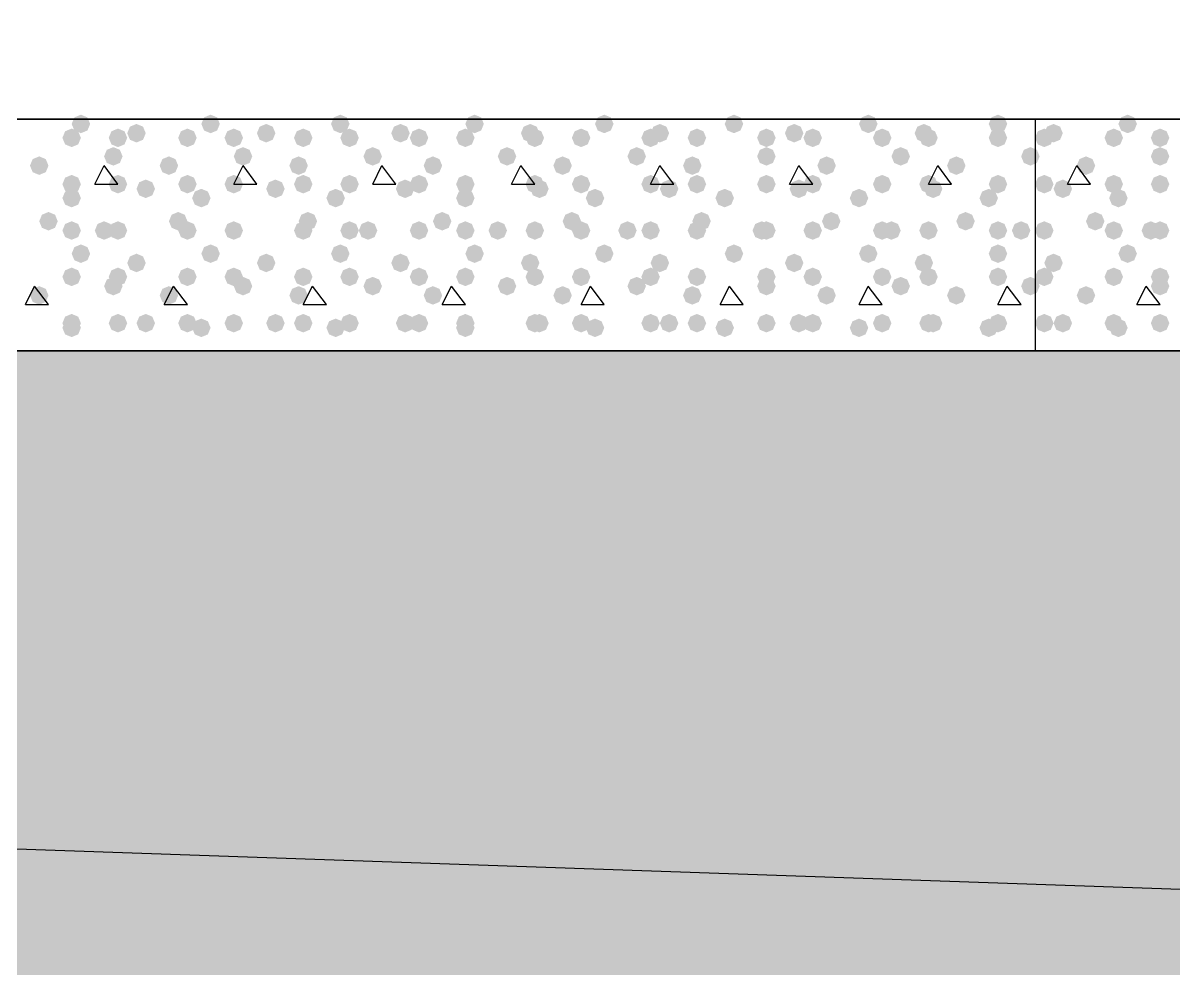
# Model space of a CAD drawing. Header units: millimetres. Extents: x 0 to 420, y 0 to 297.
# Drawn here: x 170.67 to 181.19, y 156.62 to 165.26 of the extents above; entities that cross this region are included whole.
import ezdxf

# ---------------------------------------------------------------- set-up
doc = ezdxf.new("R2010")
doc.units = ezdxf.units.MM
doc.layers.get('0').update_dxf_attribs({"linetype": 'CONTINUOUS'})

msp = doc.modelspace()

# ---------------------------------------------------------------- hatches: boundary and pattern name
at = {"true_color": 0x000008}
for points in [[(171.280667, 164.338), (171.255796, 164.278204), (171.196, 164.253333), (171.136204, 164.278204), (171.111333, 164.338), (171.136204, 164.397796), (171.196, 164.422667), (171.255796, 164.397796)], [(171.788667, 164.253333), (171.763796, 164.193537), (171.704, 164.168667), (171.644204, 164.193537), (171.619333, 164.253333), (171.644204, 164.313129), (171.704, 164.338), (171.763796, 164.313129)], [(172.466, 164.338), (172.441129, 164.278204), (172.381333, 164.253333), (172.321538, 164.278204), (172.296667, 164.338), (172.321537, 164.397796), (172.381333, 164.422667), (172.441129, 164.397796)], [(172.974, 164.253333), (172.949129, 164.193537), (172.889333, 164.168667), (172.829538, 164.193537), (172.804667, 164.253333), (172.829537, 164.313129), (172.889333, 164.338), (172.949129, 164.313129)], [(173.651333, 164.338), (173.626462, 164.278204), (173.566667, 164.253333), (173.506871, 164.278204), (173.482, 164.338), (173.506871, 164.397796), (173.566667, 164.422667), (173.626462, 164.397796)], [(174.201667, 164.253333), (174.176796, 164.193537), (174.117, 164.168667), (174.057204, 164.193537), (174.032333, 164.253333), (174.057204, 164.313129), (174.117, 164.338), (174.176796, 164.313129)], [(174.879, 164.338), (174.854129, 164.278204), (174.794333, 164.253333), (174.734537, 164.278204), (174.709667, 164.338), (174.734537, 164.397796), (174.794333, 164.422667), (174.854129, 164.397796)], [(175.387, 164.253333), (175.362129, 164.193537), (175.302333, 164.168667), (175.242538, 164.193537), (175.217667, 164.253333), (175.242537, 164.313129), (175.302333, 164.338), (175.362129, 164.313129)], [(176.064333, 164.338), (176.039463, 164.278204), (175.979667, 164.253333), (175.919871, 164.278204), (175.895, 164.338), (175.919871, 164.397796), (175.979667, 164.422667), (176.039462, 164.397796)], [(176.572333, 164.253333), (176.547462, 164.193537), (176.487667, 164.168667), (176.427871, 164.193537), (176.403, 164.253333), (176.427871, 164.313129), (176.487667, 164.338), (176.547462, 164.313129)], [(177.249667, 164.338), (177.224796, 164.278204), (177.165, 164.253333), (177.105204, 164.278204), (177.080333, 164.338), (177.105204, 164.397796), (177.165, 164.422667), (177.224796, 164.397796)], [(177.8, 164.253333), (177.775129, 164.193537), (177.715333, 164.168667), (177.655538, 164.193537), (177.630667, 164.253333), (177.655537, 164.313129), (177.715333, 164.338), (177.775129, 164.313129)], [(178.477333, 164.338), (178.452463, 164.278204), (178.392667, 164.253333), (178.332871, 164.278204), (178.308, 164.338), (178.332871, 164.397796), (178.392667, 164.422667), (178.452462, 164.397796)], [(178.985333, 164.253333), (178.960462, 164.193537), (178.900667, 164.168667), (178.840871, 164.193537), (178.816, 164.253333), (178.840871, 164.313129), (178.900667, 164.338), (178.960462, 164.313129)], [(179.662667, 164.338), (179.637796, 164.278204), (179.578, 164.253333), (179.518204, 164.278204), (179.493333, 164.338), (179.518204, 164.397796), (179.578, 164.422667), (179.637796, 164.397796)], [(171.196, 164.211), (171.171129, 164.151204), (171.111333, 164.126333), (171.051538, 164.151204), (171.026667, 164.211), (171.051537, 164.270796), (171.111333, 164.295667), (171.171129, 164.270796)], [(171.619333, 164.211), (171.594463, 164.151204), (171.534667, 164.126333), (171.474871, 164.151204), (171.45, 164.211), (171.474871, 164.270796), (171.534667, 164.295667), (171.594462, 164.270796)], [(172.254333, 164.211), (172.229463, 164.151204), (172.169667, 164.126333), (172.109871, 164.151204), (172.085, 164.211), (172.109871, 164.270796), (172.169667, 164.295667), (172.229462, 164.270796)], [(172.677667, 164.211), (172.652796, 164.151204), (172.593, 164.126333), (172.533204, 164.151204), (172.508333, 164.211), (172.533204, 164.270796), (172.593, 164.295667), (172.652796, 164.270796)], [(173.312667, 164.211), (173.287796, 164.151204), (173.228, 164.126333), (173.168204, 164.151204), (173.143333, 164.211), (173.168204, 164.270796), (173.228, 164.295667), (173.287796, 164.270796)], [(173.736, 164.211), (173.711129, 164.151204), (173.651333, 164.126333), (173.591538, 164.151204), (173.566667, 164.211), (173.591537, 164.270796), (173.651333, 164.295667), (173.711129, 164.270796)], [(174.371, 164.211), (174.346129, 164.151204), (174.286333, 164.126333), (174.226538, 164.151204), (174.201667, 164.211), (174.226537, 164.270796), (174.286333, 164.295667), (174.346129, 164.270796)], [(174.794333, 164.211), (174.769463, 164.151204), (174.709667, 164.126333), (174.649871, 164.151204), (174.625, 164.211), (174.649871, 164.270796), (174.709667, 164.295667), (174.769462, 164.270796)], [(175.429333, 164.211), (175.404462, 164.151204), (175.344667, 164.126333), (175.284871, 164.151204), (175.26, 164.211), (175.284871, 164.270796), (175.344667, 164.295667), (175.404462, 164.270796)], [(175.852667, 164.211), (175.827796, 164.151204), (175.768, 164.126333), (175.708204, 164.151204), (175.683333, 164.211), (175.708204, 164.270796), (175.768, 164.295667), (175.827796, 164.270796)], [(176.487667, 164.211), (176.462796, 164.151204), (176.403, 164.126333), (176.343204, 164.151204), (176.318333, 164.211), (176.343204, 164.270796), (176.403, 164.295667), (176.462796, 164.270796)], [(176.911, 164.211), (176.886129, 164.151204), (176.826333, 164.126333), (176.766538, 164.151204), (176.741667, 164.211), (176.766537, 164.270796), (176.826333, 164.295667), (176.886129, 164.270796)], [(177.546, 164.211), (177.521129, 164.151204), (177.461333, 164.126333), (177.401538, 164.151204), (177.376667, 164.211), (177.401537, 164.270796), (177.461333, 164.295667), (177.521129, 164.270796)], [(177.969333, 164.211), (177.944462, 164.151204), (177.884667, 164.126333), (177.824871, 164.151204), (177.8, 164.211), (177.824871, 164.270796), (177.884667, 164.295667), (177.944462, 164.270796)], [(178.604333, 164.211), (178.579463, 164.151204), (178.519667, 164.126333), (178.459871, 164.151204), (178.435, 164.211), (178.459871, 164.270796), (178.519667, 164.295667), (178.579462, 164.270796)], [(179.027667, 164.211), (179.002796, 164.151204), (178.943, 164.126333), (178.883204, 164.151204), (178.858333, 164.211), (178.883204, 164.270796), (178.943, 164.295667), (179.002796, 164.270796)], [(179.662667, 164.211), (179.637796, 164.151204), (179.578, 164.126333), (179.518204, 164.151204), (179.493333, 164.211), (179.518204, 164.270796), (179.578, 164.295667), (179.637796, 164.270796)], [(171.577, 164.041667), (171.552129, 163.981871), (171.492333, 163.957), (171.432538, 163.981871), (171.407667, 164.041667), (171.432537, 164.101462), (171.492333, 164.126333), (171.552129, 164.101463)], [(172.762333, 164.041667), (172.737462, 163.981871), (172.677667, 163.957), (172.617871, 163.981871), (172.593, 164.041667), (172.617871, 164.101462), (172.677667, 164.126333), (172.737462, 164.101463)], [(173.947667, 164.041667), (173.922796, 163.981871), (173.863, 163.957), (173.803204, 163.981871), (173.778333, 164.041667), (173.803204, 164.101462), (173.863, 164.126333), (173.922796, 164.101463)], [(175.175333, 164.041667), (175.150462, 163.981871), (175.090667, 163.957), (175.030871, 163.981871), (175.006, 164.041667), (175.030871, 164.101462), (175.090667, 164.126333), (175.150462, 164.101463)], [(176.360667, 164.041667), (176.335796, 163.981871), (176.276, 163.957), (176.216204, 163.981871), (176.191333, 164.041667), (176.216204, 164.101462), (176.276, 164.126333), (176.335796, 164.101463)], [(177.546, 164.041667), (177.521129, 163.981871), (177.461333, 163.957), (177.401538, 163.981871), (177.376667, 164.041667), (177.401537, 164.101462), (177.461333, 164.126333), (177.521129, 164.101463)], [(178.773667, 164.041667), (178.748796, 163.981871), (178.689, 163.957), (178.629204, 163.981871), (178.604333, 164.041667), (178.629204, 164.101462), (178.689, 164.126333), (178.748796, 164.101463)], [(179.959, 164.041667), (179.934129, 163.981871), (179.874333, 163.957), (179.814538, 163.981871), (179.789667, 164.041667), (179.814537, 164.101462), (179.874333, 164.126333), (179.934129, 164.101463)], [(170.899667, 163.957), (170.874796, 163.897204), (170.815, 163.872333), (170.755204, 163.897204), (170.730333, 163.957), (170.755204, 164.016796), (170.815, 164.041667), (170.874796, 164.016796)], [(172.085, 163.957), (172.060129, 163.897204), (172.000333, 163.872333), (171.940538, 163.897204), (171.915667, 163.957), (171.940537, 164.016796), (172.000333, 164.041667), (172.060129, 164.016796)], [(173.270333, 163.957), (173.245462, 163.897204), (173.185667, 163.872333), (173.125871, 163.897204), (173.101, 163.957), (173.125871, 164.016796), (173.185667, 164.041667), (173.245462, 164.016796)], [(174.498, 163.957), (174.473129, 163.897204), (174.413333, 163.872333), (174.353538, 163.897204), (174.328667, 163.957), (174.353537, 164.016796), (174.413333, 164.041667), (174.473129, 164.016796)], [(175.683333, 163.957), (175.658462, 163.897204), (175.598667, 163.872333), (175.538871, 163.897204), (175.514, 163.957), (175.538871, 164.016796), (175.598667, 164.041667), (175.658462, 164.016796)], [(176.868667, 163.957), (176.843796, 163.897204), (176.784, 163.872333), (176.724204, 163.897204), (176.699333, 163.957), (176.724204, 164.016796), (176.784, 164.041667), (176.843796, 164.016796)], [(178.096333, 163.957), (178.071463, 163.897204), (178.011667, 163.872333), (177.951871, 163.897204), (177.927, 163.957), (177.951871, 164.016796), (178.011667, 164.041667), (178.071462, 164.016796)], [(179.281667, 163.957), (179.256796, 163.897204), (179.197, 163.872333), (179.137204, 163.897204), (179.112333, 163.957), (179.137204, 164.016796), (179.197, 164.041667), (179.256796, 164.016796)], [(171.196, 163.787667), (171.171129, 163.727871), (171.111333, 163.703), (171.051538, 163.727871), (171.026667, 163.787667), (171.051537, 163.847462), (171.111333, 163.872333), (171.171129, 163.847463)], [(171.619333, 163.787667), (171.594463, 163.727871), (171.534667, 163.703), (171.474871, 163.727871), (171.45, 163.787667), (171.474871, 163.847462), (171.534667, 163.872333), (171.594462, 163.847463)], [(171.873333, 163.745333), (171.848462, 163.685537), (171.788667, 163.660667), (171.728871, 163.685537), (171.704, 163.745333), (171.728871, 163.805129), (171.788667, 163.83), (171.848462, 163.805129)], [(172.254333, 163.787667), (172.229463, 163.727871), (172.169667, 163.703), (172.109871, 163.727871), (172.085, 163.787667), (172.109871, 163.847462), (172.169667, 163.872333), (172.229462, 163.847463)], [(172.677667, 163.787667), (172.652796, 163.727871), (172.593, 163.703), (172.533204, 163.727871), (172.508333, 163.787667), (172.533204, 163.847462), (172.593, 163.872333), (172.652796, 163.847463)], [(173.058667, 163.745333), (173.033796, 163.685537), (172.974, 163.660667), (172.914204, 163.685537), (172.889333, 163.745333), (172.914204, 163.805129), (172.974, 163.83), (173.033796, 163.805129)], [(173.312667, 163.787667), (173.287796, 163.727871), (173.228, 163.703), (173.168204, 163.727871), (173.143333, 163.787667), (173.168204, 163.847462), (173.228, 163.872333), (173.287796, 163.847463)], [(173.736, 163.787667), (173.711129, 163.727871), (173.651333, 163.703), (173.591538, 163.727871), (173.566667, 163.787667), (173.591537, 163.847462), (173.651333, 163.872333), (173.711129, 163.847463)], [(174.244, 163.745333), (174.219129, 163.685537), (174.159333, 163.660667), (174.099538, 163.685537), (174.074667, 163.745333), (174.099537, 163.805129), (174.159333, 163.83), (174.219129, 163.805129)], [(174.371, 163.787667), (174.346129, 163.727871), (174.286333, 163.703), (174.226538, 163.727871), (174.201667, 163.787667), (174.226537, 163.847462), (174.286333, 163.872333), (174.346129, 163.847463)], [(174.794333, 163.787667), (174.769463, 163.727871), (174.709667, 163.703), (174.649871, 163.727871), (174.625, 163.787667), (174.649871, 163.847462), (174.709667, 163.872333), (174.769462, 163.847463)], [(175.429333, 163.787667), (175.404462, 163.727871), (175.344667, 163.703), (175.284871, 163.727871), (175.26, 163.787667), (175.284871, 163.847462), (175.344667, 163.872333), (175.404462, 163.847463)], [(175.471667, 163.745333), (175.446796, 163.685537), (175.387, 163.660667), (175.327204, 163.685537), (175.302333, 163.745333), (175.327204, 163.805129), (175.387, 163.83), (175.446796, 163.805129)], [(175.852667, 163.787667), (175.827796, 163.727871), (175.768, 163.703), (175.708204, 163.727871), (175.683333, 163.787667), (175.708204, 163.847462), (175.768, 163.872333), (175.827796, 163.847463)], [(176.487667, 163.787667), (176.462796, 163.727871), (176.403, 163.703), (176.343204, 163.727871), (176.318333, 163.787667), (176.343204, 163.847462), (176.403, 163.872333), (176.462796, 163.847463)], [(176.657, 163.745333), (176.632129, 163.685537), (176.572333, 163.660667), (176.512538, 163.685537), (176.487667, 163.745333), (176.512537, 163.805129), (176.572333, 163.83), (176.632129, 163.805129)], [(176.911, 163.787667), (176.886129, 163.727871), (176.826333, 163.703), (176.766538, 163.727871), (176.741667, 163.787667), (176.766537, 163.847462), (176.826333, 163.872333), (176.886129, 163.847463)], [(177.546, 163.787667), (177.521129, 163.727871), (177.461333, 163.703), (177.401538, 163.727871), (177.376667, 163.787667), (177.401537, 163.847462), (177.461333, 163.872333), (177.521129, 163.847463)], [(177.842333, 163.745333), (177.817462, 163.685537), (177.757667, 163.660667), (177.697871, 163.685537), (177.673, 163.745333), (177.697871, 163.805129), (177.757667, 163.83), (177.817462, 163.805129)], [(177.969333, 163.787667), (177.944462, 163.727871), (177.884667, 163.703), (177.824871, 163.727871), (177.8, 163.787667), (177.824871, 163.847462), (177.884667, 163.872333), (177.944462, 163.847463)], [(178.604333, 163.787667), (178.579463, 163.727871), (178.519667, 163.703), (178.459871, 163.727871), (178.435, 163.787667), (178.459871, 163.847462), (178.519667, 163.872333), (178.579462, 163.847463)], [(179.027667, 163.787667), (179.002796, 163.727871), (178.943, 163.703), (178.883204, 163.727871), (178.858333, 163.787667), (178.883204, 163.847462), (178.943, 163.872333), (179.002796, 163.847463)], [(179.07, 163.745333), (179.045129, 163.685537), (178.985333, 163.660667), (178.925538, 163.685537), (178.900667, 163.745333), (178.925537, 163.805129), (178.985333, 163.83), (179.045129, 163.805129)], [(179.662667, 163.787667), (179.637796, 163.727871), (179.578, 163.703), (179.518204, 163.727871), (179.493333, 163.787667), (179.518204, 163.847462), (179.578, 163.872333), (179.637796, 163.847463)], [(171.196, 163.660667), (171.171129, 163.600871), (171.111333, 163.576), (171.051538, 163.600871), (171.026667, 163.660667), (171.051537, 163.720462), (171.111333, 163.745333), (171.171129, 163.720463)], [(172.381333, 163.660667), (172.356462, 163.600871), (172.296667, 163.576), (172.236871, 163.600871), (172.212, 163.660667), (172.236871, 163.720462), (172.296667, 163.745333), (172.356462, 163.720463)], [(173.609, 163.660667), (173.584129, 163.600871), (173.524333, 163.576), (173.464538, 163.600871), (173.439667, 163.660667), (173.464537, 163.720462), (173.524333, 163.745333), (173.584129, 163.720463)], [(174.794333, 163.660667), (174.769463, 163.600871), (174.709667, 163.576), (174.649871, 163.600871), (174.625, 163.660667), (174.649871, 163.720462), (174.709667, 163.745333), (174.769462, 163.720463)], [(175.979667, 163.660667), (175.954796, 163.600871), (175.895, 163.576), (175.835204, 163.600871), (175.810333, 163.660667), (175.835204, 163.720462), (175.895, 163.745333), (175.954796, 163.720463)], [(177.165, 163.660667), (177.140129, 163.600871), (177.080333, 163.576), (177.020538, 163.600871), (176.995667, 163.660667), (177.020537, 163.720462), (177.080333, 163.745333), (177.140129, 163.720463)], [(178.392667, 163.660667), (178.367796, 163.600871), (178.308, 163.576), (178.248204, 163.600871), (178.223333, 163.660667), (178.248204, 163.720462), (178.308, 163.745333), (178.367796, 163.720463)], [(179.578, 163.660667), (179.553129, 163.600871), (179.493333, 163.576), (179.433538, 163.600871), (179.408667, 163.660667), (179.433537, 163.720462), (179.493333, 163.745333), (179.553129, 163.720463)], [(170.984333, 163.449), (170.959463, 163.389204), (170.899667, 163.364333), (170.839871, 163.389204), (170.815, 163.449), (170.839871, 163.508796), (170.899667, 163.533667), (170.959462, 163.508796)], [(172.169667, 163.449), (172.144796, 163.389204), (172.085, 163.364333), (172.025204, 163.389204), (172.000333, 163.449), (172.025204, 163.508796), (172.085, 163.533667), (172.144796, 163.508796)], [(173.355, 163.449), (173.330129, 163.389204), (173.270333, 163.364333), (173.210538, 163.389204), (173.185667, 163.449), (173.210537, 163.508796), (173.270333, 163.533667), (173.330129, 163.508796)], [(174.582667, 163.449), (174.557796, 163.389204), (174.498, 163.364333), (174.438204, 163.389204), (174.413333, 163.449), (174.438204, 163.508796), (174.498, 163.533667), (174.557796, 163.508796)], [(175.768, 163.449), (175.743129, 163.389204), (175.683333, 163.364333), (175.623538, 163.389204), (175.598667, 163.449), (175.623537, 163.508796), (175.683333, 163.533667), (175.743129, 163.508796)], [(176.953333, 163.449), (176.928462, 163.389204), (176.868667, 163.364333), (176.808871, 163.389204), (176.784, 163.449), (176.808871, 163.508796), (176.868667, 163.533667), (176.928462, 163.508796)], [(178.138667, 163.449), (178.113796, 163.389204), (178.054, 163.364333), (177.994204, 163.389204), (177.969333, 163.449), (177.994204, 163.508796), (178.054, 163.533667), (178.113796, 163.508796)], [(179.366333, 163.449), (179.341462, 163.389204), (179.281667, 163.364333), (179.221871, 163.389204), (179.197, 163.449), (179.221871, 163.508796), (179.281667, 163.533667), (179.341462, 163.508796)], [(171.196, 163.364333), (171.171129, 163.304537), (171.111333, 163.279667), (171.051538, 163.304537), (171.026667, 163.364333), (171.051537, 163.424129), (171.111333, 163.449), (171.171129, 163.424129)], [(171.492333, 163.364333), (171.467462, 163.304537), (171.407667, 163.279667), (171.347871, 163.304537), (171.323, 163.364333), (171.347871, 163.424129), (171.407667, 163.449), (171.467462, 163.424129)], [(171.619333, 163.364333), (171.594463, 163.304537), (171.534667, 163.279667), (171.474871, 163.304537), (171.45, 163.364333), (171.474871, 163.424129), (171.534667, 163.449), (171.594462, 163.424129)], [(172.254333, 163.364333), (172.229463, 163.304537), (172.169667, 163.279667), (172.109871, 163.304537), (172.085, 163.364333), (172.109871, 163.424129), (172.169667, 163.449), (172.229462, 163.424129)], [(172.677667, 163.364333), (172.652796, 163.304537), (172.593, 163.279667), (172.533204, 163.304537), (172.508333, 163.364333), (172.533204, 163.424129), (172.593, 163.449), (172.652796, 163.424129)], [(172.677667, 163.364333), (172.652796, 163.304537), (172.593, 163.279667), (172.533204, 163.304537), (172.508333, 163.364333), (172.533204, 163.424129), (172.593, 163.449), (172.652796, 163.424129)], [(173.312667, 163.364333), (173.287796, 163.304537), (173.228, 163.279667), (173.168204, 163.304537), (173.143333, 163.364333), (173.168204, 163.424129), (173.228, 163.449), (173.287796, 163.424129)], [(173.736, 163.364333), (173.711129, 163.304537), (173.651333, 163.279667), (173.591538, 163.304537), (173.566667, 163.364333), (173.591537, 163.424129), (173.651333, 163.449), (173.711129, 163.424129)], [(173.905333, 163.364333), (173.880462, 163.304537), (173.820667, 163.279667), (173.760871, 163.304537), (173.736, 163.364333), (173.760871, 163.424129), (173.820667, 163.449), (173.880462, 163.424129)], [(174.371, 163.364333), (174.346129, 163.304537), (174.286333, 163.279667), (174.226538, 163.304537), (174.201667, 163.364333), (174.226537, 163.424129), (174.286333, 163.449), (174.346129, 163.424129)], [(174.794333, 163.364333), (174.769463, 163.304537), (174.709667, 163.279667), (174.649871, 163.304537), (174.625, 163.364333), (174.649871, 163.424129), (174.709667, 163.449), (174.769462, 163.424129)], [(175.090667, 163.364333), (175.065796, 163.304537), (175.006, 163.279667), (174.946204, 163.304537), (174.921333, 163.364333), (174.946204, 163.424129), (175.006, 163.449), (175.065796, 163.424129)], [(175.429333, 163.364333), (175.404462, 163.304537), (175.344667, 163.279667), (175.284871, 163.304537), (175.26, 163.364333), (175.284871, 163.424129), (175.344667, 163.449), (175.404462, 163.424129)], [(175.852667, 163.364333), (175.827796, 163.304537), (175.768, 163.279667), (175.708204, 163.304537), (175.683333, 163.364333), (175.708204, 163.424129), (175.768, 163.449), (175.827796, 163.424129)], [(176.276, 163.364333), (176.251129, 163.304537), (176.191333, 163.279667), (176.131538, 163.304537), (176.106667, 163.364333), (176.131537, 163.424129), (176.191333, 163.449), (176.251129, 163.424129)], [(176.487667, 163.364333), (176.462796, 163.304537), (176.403, 163.279667), (176.343204, 163.304537), (176.318333, 163.364333), (176.343204, 163.424129), (176.403, 163.449), (176.462796, 163.424129)], [(176.911, 163.364333), (176.886129, 163.304537), (176.826333, 163.279667), (176.766538, 163.304537), (176.741667, 163.364333), (176.766537, 163.424129), (176.826333, 163.449), (176.886129, 163.424129)], [(177.503667, 163.364333), (177.478796, 163.304537), (177.419, 163.279667), (177.359204, 163.304537), (177.334333, 163.364333), (177.359204, 163.424129), (177.419, 163.449), (177.478796, 163.424129)], [(177.546, 163.364333), (177.521129, 163.304537), (177.461333, 163.279667), (177.401538, 163.304537), (177.376667, 163.364333), (177.401537, 163.424129), (177.461333, 163.449), (177.521129, 163.424129)], [(177.969333, 163.364333), (177.944462, 163.304537), (177.884667, 163.279667), (177.824871, 163.304537), (177.8, 163.364333), (177.824871, 163.424129), (177.884667, 163.449), (177.944462, 163.424129)], [(178.604333, 163.364333), (178.579463, 163.304537), (178.519667, 163.279667), (178.459871, 163.304537), (178.435, 163.364333), (178.459871, 163.424129), (178.519667, 163.449), (178.579462, 163.424129)], [(178.689, 163.364333), (178.664129, 163.304537), (178.604333, 163.279667), (178.544537, 163.304537), (178.519667, 163.364333), (178.544537, 163.424129), (178.604333, 163.449), (178.664129, 163.424129)], [(179.027667, 163.364333), (179.002796, 163.304537), (178.943, 163.279667), (178.883204, 163.304537), (178.858333, 163.364333), (178.883204, 163.424129), (178.943, 163.449), (179.002796, 163.424129)], [(179.662667, 163.364333), (179.637796, 163.304537), (179.578, 163.279667), (179.518204, 163.304537), (179.493333, 163.364333), (179.518204, 163.424129), (179.578, 163.449), (179.637796, 163.424129)], [(179.874333, 163.364333), (179.849463, 163.304537), (179.789667, 163.279667), (179.729871, 163.304537), (179.705, 163.364333), (179.729871, 163.424129), (179.789667, 163.449), (179.849462, 163.424129)], [(171.280667, 163.152667), (171.255796, 163.092871), (171.196, 163.068), (171.136204, 163.092871), (171.111333, 163.152667), (171.136204, 163.212462), (171.196, 163.237333), (171.255796, 163.212463)], [(172.466, 163.152667), (172.441129, 163.092871), (172.381333, 163.068), (172.321538, 163.092871), (172.296667, 163.152667), (172.321537, 163.212462), (172.381333, 163.237333), (172.441129, 163.212463)], [(173.651333, 163.152667), (173.626462, 163.092871), (173.566667, 163.068), (173.506871, 163.092871), (173.482, 163.152667), (173.506871, 163.212462), (173.566667, 163.237333), (173.626462, 163.212463)], [(174.879, 163.152667), (174.854129, 163.092871), (174.794333, 163.068), (174.734537, 163.092871), (174.709667, 163.152667), (174.734537, 163.212462), (174.794333, 163.237333), (174.854129, 163.212463)], [(176.064333, 163.152667), (176.039463, 163.092871), (175.979667, 163.068), (175.919871, 163.092871), (175.895, 163.152667), (175.919871, 163.212462), (175.979667, 163.237333), (176.039462, 163.212463)], [(177.249667, 163.152667), (177.224796, 163.092871), (177.165, 163.068), (177.105204, 163.092871), (177.080333, 163.152667), (177.105204, 163.212462), (177.165, 163.237333), (177.224796, 163.212463)], [(178.477333, 163.152667), (178.452463, 163.092871), (178.392667, 163.068), (178.332871, 163.092871), (178.308, 163.152667), (178.332871, 163.212462), (178.392667, 163.237333), (178.452462, 163.212463)], [(179.662667, 163.152667), (179.637796, 163.092871), (179.578, 163.068), (179.518204, 163.092871), (179.493333, 163.152667), (179.518204, 163.212462), (179.578, 163.237333), (179.637796, 163.212463)], [(171.788667, 163.068), (171.763796, 163.008204), (171.704, 162.983333), (171.644204, 163.008204), (171.619333, 163.068), (171.644204, 163.127796), (171.704, 163.152667), (171.763796, 163.127796)], [(172.974, 163.068), (172.949129, 163.008204), (172.889333, 162.983333), (172.829538, 163.008204), (172.804667, 163.068), (172.829537, 163.127796), (172.889333, 163.152667), (172.949129, 163.127796)], [(174.201667, 163.068), (174.176796, 163.008204), (174.117, 162.983333), (174.057204, 163.008204), (174.032333, 163.068), (174.057204, 163.127796), (174.117, 163.152667), (174.176796, 163.127796)], [(175.387, 163.068), (175.362129, 163.008204), (175.302333, 162.983333), (175.242538, 163.008204), (175.217667, 163.068), (175.242537, 163.127796), (175.302333, 163.152667), (175.362129, 163.127796)], [(176.572333, 163.068), (176.547462, 163.008204), (176.487667, 162.983333), (176.427871, 163.008204), (176.403, 163.068), (176.427871, 163.127796), (176.487667, 163.152667), (176.547462, 163.127796)], [(177.8, 163.068), (177.775129, 163.008204), (177.715333, 162.983333), (177.655538, 163.008204), (177.630667, 163.068), (177.655537, 163.127796), (177.715333, 163.152667), (177.775129, 163.127796)], [(178.985333, 163.068), (178.960462, 163.008204), (178.900667, 162.983333), (178.840871, 163.008204), (178.816, 163.068), (178.840871, 163.127796), (178.900667, 163.152667), (178.960462, 163.127796)], [(171.196, 162.941), (171.171129, 162.881204), (171.111333, 162.856333), (171.051538, 162.881204), (171.026667, 162.941), (171.051537, 163.000796), (171.111333, 163.025667), (171.171129, 163.000796)], [(171.619333, 162.941), (171.594463, 162.881204), (171.534667, 162.856333), (171.474871, 162.881204), (171.45, 162.941), (171.474871, 163.000796), (171.534667, 163.025667), (171.594462, 163.000796)], [(172.254333, 162.941), (172.229463, 162.881204), (172.169667, 162.856333), (172.109871, 162.881204), (172.085, 162.941), (172.109871, 163.000796), (172.169667, 163.025667), (172.229462, 163.000796)], [(172.677667, 162.941), (172.652796, 162.881204), (172.593, 162.856333), (172.533204, 162.881204), (172.508333, 162.941), (172.533204, 163.000796), (172.593, 163.025667), (172.652796, 163.000796)], [(173.312667, 162.941), (173.287796, 162.881204), (173.228, 162.856333), (173.168204, 162.881204), (173.143333, 162.941), (173.168204, 163.000796), (173.228, 163.025667), (173.287796, 163.000796)], [(173.736, 162.941), (173.711129, 162.881204), (173.651333, 162.856333), (173.591538, 162.881204), (173.566667, 162.941), (173.591537, 163.000796), (173.651333, 163.025667), (173.711129, 163.000796)], [(174.371, 162.941), (174.346129, 162.881204), (174.286333, 162.856333), (174.226538, 162.881204), (174.201667, 162.941), (174.226537, 163.000796), (174.286333, 163.025667), (174.346129, 163.000796)], [(174.794333, 162.941), (174.769463, 162.881204), (174.709667, 162.856333), (174.649871, 162.881204), (174.625, 162.941), (174.649871, 163.000796), (174.709667, 163.025667), (174.769462, 163.000796)], [(175.429333, 162.941), (175.404462, 162.881204), (175.344667, 162.856333), (175.284871, 162.881204), (175.26, 162.941), (175.284871, 163.000796), (175.344667, 163.025667), (175.404462, 163.000796)], [(175.852667, 162.941), (175.827796, 162.881204), (175.768, 162.856333), (175.708204, 162.881204), (175.683333, 162.941), (175.708204, 163.000796), (175.768, 163.025667), (175.827796, 163.000796)], [(176.487667, 162.941), (176.462796, 162.881204), (176.403, 162.856333), (176.343204, 162.881204), (176.318333, 162.941), (176.343204, 163.000796), (176.403, 163.025667), (176.462796, 163.000796)], [(176.911, 162.941), (176.886129, 162.881204), (176.826333, 162.856333), (176.766538, 162.881204), (176.741667, 162.941), (176.766537, 163.000796), (176.826333, 163.025667), (176.886129, 163.000796)], [(177.546, 162.941), (177.521129, 162.881204), (177.461333, 162.856333), (177.401538, 162.881204), (177.376667, 162.941), (177.401537, 163.000796), (177.461333, 163.025667), (177.521129, 163.000796)], [(177.969333, 162.941), (177.944462, 162.881204), (177.884667, 162.856333), (177.824871, 162.881204), (177.8, 162.941), (177.824871, 163.000796), (177.884667, 163.025667), (177.944462, 163.000796)], [(178.604333, 162.941), (178.579463, 162.881204), (178.519667, 162.856333), (178.459871, 162.881204), (178.435, 162.941), (178.459871, 163.000796), (178.519667, 163.025667), (178.579462, 163.000796)], [(179.027667, 162.941), (179.002796, 162.881204), (178.943, 162.856333), (178.883204, 162.881204), (178.858333, 162.941), (178.883204, 163.000796), (178.943, 163.025667), (179.002796, 163.000796)], [(179.662667, 162.941), (179.637796, 162.881204), (179.578, 162.856333), (179.518204, 162.881204), (179.493333, 162.941), (179.518204, 163.000796), (179.578, 163.025667), (179.637796, 163.000796)], [(170.899667, 162.771667), (170.874796, 162.711871), (170.815, 162.687), (170.755204, 162.711871), (170.730333, 162.771667), (170.755204, 162.831462), (170.815, 162.856333), (170.874796, 162.831463)], [(171.577, 162.856333), (171.552129, 162.796537), (171.492333, 162.771667), (171.432538, 162.796537), (171.407667, 162.856333), (171.432537, 162.916129), (171.492333, 162.941), (171.552129, 162.916129)], [(172.085, 162.771667), (172.060129, 162.711871), (172.000333, 162.687), (171.940538, 162.711871), (171.915667, 162.771667), (171.940537, 162.831462), (172.000333, 162.856333), (172.060129, 162.831463)], [(172.762333, 162.856333), (172.737462, 162.796537), (172.677667, 162.771667), (172.617871, 162.796537), (172.593, 162.856333), (172.617871, 162.916129), (172.677667, 162.941), (172.737462, 162.916129)], [(173.270333, 162.771667), (173.245462, 162.711871), (173.185667, 162.687), (173.125871, 162.711871), (173.101, 162.771667), (173.125871, 162.831462), (173.185667, 162.856333), (173.245462, 162.831463)], [(173.947667, 162.856333), (173.922796, 162.796537), (173.863, 162.771667), (173.803204, 162.796537), (173.778333, 162.856333), (173.803204, 162.916129), (173.863, 162.941), (173.922796, 162.916129)], [(174.498, 162.771667), (174.473129, 162.711871), (174.413333, 162.687), (174.353538, 162.711871), (174.328667, 162.771667), (174.353537, 162.831462), (174.413333, 162.856333), (174.473129, 162.831463)], [(175.175333, 162.856333), (175.150462, 162.796537), (175.090667, 162.771667), (175.030871, 162.796537), (175.006, 162.856333), (175.030871, 162.916129), (175.090667, 162.941), (175.150462, 162.916129)], [(175.683333, 162.771667), (175.658462, 162.711871), (175.598667, 162.687), (175.538871, 162.711871), (175.514, 162.771667), (175.538871, 162.831462), (175.598667, 162.856333), (175.658462, 162.831463)], [(176.360667, 162.856333), (176.335796, 162.796537), (176.276, 162.771667), (176.216204, 162.796537), (176.191333, 162.856333), (176.216204, 162.916129), (176.276, 162.941), (176.335796, 162.916129)], [(176.868667, 162.771667), (176.843796, 162.711871), (176.784, 162.687), (176.724204, 162.711871), (176.699333, 162.771667), (176.724204, 162.831462), (176.784, 162.856333), (176.843796, 162.831463)], [(177.546, 162.856333), (177.521129, 162.796537), (177.461333, 162.771667), (177.401538, 162.796537), (177.376667, 162.856333), (177.401537, 162.916129), (177.461333, 162.941), (177.521129, 162.916129)], [(178.096333, 162.771667), (178.071463, 162.711871), (178.011667, 162.687), (177.951871, 162.711871), (177.927, 162.771667), (177.951871, 162.831462), (178.011667, 162.856333), (178.071462, 162.831463)], [(178.773667, 162.856333), (178.748796, 162.796537), (178.689, 162.771667), (178.629204, 162.796537), (178.604333, 162.856333), (178.629204, 162.916129), (178.689, 162.941), (178.748796, 162.916129)], [(179.281667, 162.771667), (179.256796, 162.711871), (179.197, 162.687), (179.137204, 162.711871), (179.112333, 162.771667), (179.137204, 162.831462), (179.197, 162.856333), (179.256796, 162.831463)], [(179.959, 162.856333), (179.934129, 162.796537), (179.874333, 162.771667), (179.814538, 162.796537), (179.789667, 162.856333), (179.814537, 162.916129), (179.874333, 162.941), (179.934129, 162.916129)], [(171.196, 162.517667), (171.171129, 162.457871), (171.111333, 162.433), (171.051538, 162.457871), (171.026667, 162.517667), (171.051537, 162.577462), (171.111333, 162.602333), (171.171129, 162.577463)], [(171.196, 162.475333), (171.171129, 162.415537), (171.111333, 162.390667), (171.051538, 162.415537), (171.026667, 162.475333), (171.051537, 162.535129), (171.111333, 162.56), (171.171129, 162.535129)], [(171.619333, 162.517667), (171.594463, 162.457871), (171.534667, 162.433), (171.474871, 162.457871), (171.45, 162.517667), (171.474871, 162.577462), (171.534667, 162.602333), (171.594462, 162.577463)], [(171.873333, 162.517667), (171.848462, 162.457871), (171.788667, 162.433), (171.728871, 162.457871), (171.704, 162.517667), (171.728871, 162.577462), (171.788667, 162.602333), (171.848462, 162.577463)], [(172.254333, 162.517667), (172.229463, 162.457871), (172.169667, 162.433), (172.109871, 162.457871), (172.085, 162.517667), (172.109871, 162.577462), (172.169667, 162.602333), (172.229462, 162.577463)], [(172.381333, 162.475333), (172.356462, 162.415537), (172.296667, 162.390667), (172.236871, 162.415537), (172.212, 162.475333), (172.236871, 162.535129), (172.296667, 162.56), (172.356462, 162.535129)], [(172.677667, 162.517667), (172.652796, 162.457871), (172.593, 162.433), (172.533204, 162.457871), (172.508333, 162.517667), (172.533204, 162.577462), (172.593, 162.602333), (172.652796, 162.577463)], [(173.058667, 162.517667), (173.033796, 162.457871), (172.974, 162.433), (172.914204, 162.457871), (172.889333, 162.517667), (172.914204, 162.577462), (172.974, 162.602333), (173.033796, 162.577463)], [(173.312667, 162.517667), (173.287796, 162.457871), (173.228, 162.433), (173.168204, 162.457871), (173.143333, 162.517667), (173.168204, 162.577462), (173.228, 162.602333), (173.287796, 162.577463)], [(173.609, 162.475333), (173.584129, 162.415537), (173.524333, 162.390667), (173.464538, 162.415537), (173.439667, 162.475333), (173.464537, 162.535129), (173.524333, 162.56), (173.584129, 162.535129)], [(173.736, 162.517667), (173.711129, 162.457871), (173.651333, 162.433), (173.591538, 162.457871), (173.566667, 162.517667), (173.591537, 162.577462), (173.651333, 162.602333), (173.711129, 162.577463)], [(174.244, 162.517667), (174.219129, 162.457871), (174.159333, 162.433), (174.099538, 162.457871), (174.074667, 162.517667), (174.099537, 162.577462), (174.159333, 162.602333), (174.219129, 162.577463)], [(174.371, 162.517667), (174.346129, 162.457871), (174.286333, 162.433), (174.226538, 162.457871), (174.201667, 162.517667), (174.226537, 162.577462), (174.286333, 162.602333), (174.346129, 162.577463)], [(174.794333, 162.517667), (174.769463, 162.457871), (174.709667, 162.433), (174.649871, 162.457871), (174.625, 162.517667), (174.649871, 162.577462), (174.709667, 162.602333), (174.769462, 162.577463)], [(174.794333, 162.475333), (174.769463, 162.415537), (174.709667, 162.390667), (174.649871, 162.415537), (174.625, 162.475333), (174.649871, 162.535129), (174.709667, 162.56), (174.769462, 162.535129)], [(175.429333, 162.517667), (175.404462, 162.457871), (175.344667, 162.433), (175.284871, 162.457871), (175.26, 162.517667), (175.284871, 162.577462), (175.344667, 162.602333), (175.404462, 162.577463)], [(175.471667, 162.517667), (175.446796, 162.457871), (175.387, 162.433), (175.327204, 162.457871), (175.302333, 162.517667), (175.327204, 162.577462), (175.387, 162.602333), (175.446796, 162.577463)], [(175.852667, 162.517667), (175.827796, 162.457871), (175.768, 162.433), (175.708204, 162.457871), (175.683333, 162.517667), (175.708204, 162.577462), (175.768, 162.602333), (175.827796, 162.577463)], [(175.979667, 162.475333), (175.954796, 162.415537), (175.895, 162.390667), (175.835204, 162.415537), (175.810333, 162.475333), (175.835204, 162.535129), (175.895, 162.56), (175.954796, 162.535129)], [(176.487667, 162.517667), (176.462796, 162.457871), (176.403, 162.433), (176.343204, 162.457871), (176.318333, 162.517667), (176.343204, 162.577462), (176.403, 162.602333), (176.462796, 162.577463)], [(176.657, 162.517667), (176.632129, 162.457871), (176.572333, 162.433), (176.512538, 162.457871), (176.487667, 162.517667), (176.512537, 162.577462), (176.572333, 162.602333), (176.632129, 162.577463)], [(176.911, 162.517667), (176.886129, 162.457871), (176.826333, 162.433), (176.766538, 162.457871), (176.741667, 162.517667), (176.766537, 162.577462), (176.826333, 162.602333), (176.886129, 162.577463)], [(177.165, 162.475333), (177.140129, 162.415537), (177.080333, 162.390667), (177.020538, 162.415537), (176.995667, 162.475333), (177.020537, 162.535129), (177.080333, 162.56), (177.140129, 162.535129)], [(177.546, 162.517667), (177.521129, 162.457871), (177.461333, 162.433), (177.401538, 162.457871), (177.376667, 162.517667), (177.401537, 162.577462), (177.461333, 162.602333), (177.521129, 162.577463)], [(177.842333, 162.517667), (177.817462, 162.457871), (177.757667, 162.433), (177.697871, 162.457871), (177.673, 162.517667), (177.697871, 162.577462), (177.757667, 162.602333), (177.817462, 162.577463)], [(177.969333, 162.517667), (177.944462, 162.457871), (177.884667, 162.433), (177.824871, 162.457871), (177.8, 162.517667), (177.824871, 162.577462), (177.884667, 162.602333), (177.944462, 162.577463)], [(178.392667, 162.475333), (178.367796, 162.415537), (178.308, 162.390667), (178.248204, 162.415537), (178.223333, 162.475333), (178.248204, 162.535129), (178.308, 162.56), (178.367796, 162.535129)], [(178.604333, 162.517667), (178.579463, 162.457871), (178.519667, 162.433), (178.459871, 162.457871), (178.435, 162.517667), (178.459871, 162.577462), (178.519667, 162.602333), (178.579462, 162.577463)], [(179.027667, 162.517667), (179.002796, 162.457871), (178.943, 162.433), (178.883204, 162.457871), (178.858333, 162.517667), (178.883204, 162.577462), (178.943, 162.602333), (179.002796, 162.577463)], [(179.07, 162.517667), (179.045129, 162.457871), (178.985333, 162.433), (178.925538, 162.457871), (178.900667, 162.517667), (178.925537, 162.577462), (178.985333, 162.602333), (179.045129, 162.577463)], [(179.578, 162.475333), (179.553129, 162.415537), (179.493333, 162.390667), (179.433538, 162.415537), (179.408667, 162.475333), (179.433537, 162.535129), (179.493333, 162.56), (179.553129, 162.535129)], [(179.662667, 162.517667), (179.637796, 162.457871), (179.578, 162.433), (179.518204, 162.457871), (179.493333, 162.517667), (179.518204, 162.577462), (179.578, 162.602333), (179.637796, 162.577463)]]:
    msp.add_hatch(color=0, dxfattribs=at).paths.add_polyline_path(points, flags=0)
at = {"true_color": 0x000007}
for points in [[(180.170667, 164.253333), (180.145796, 164.193537), (180.086, 164.168667), (180.026204, 164.193537), (180.001333, 164.253333), (180.026204, 164.313129), (180.086, 164.338), (180.145796, 164.313129)], [(180.848, 164.338), (180.823129, 164.278204), (180.763333, 164.253333), (180.703537, 164.278204), (180.678667, 164.338), (180.703537, 164.397796), (180.763333, 164.422667), (180.823129, 164.397796)], [(180.086, 164.211), (180.061129, 164.151204), (180.001333, 164.126333), (179.941538, 164.151204), (179.916667, 164.211), (179.941537, 164.270796), (180.001333, 164.295667), (180.061129, 164.270796)], [(180.721, 164.211), (180.696129, 164.151204), (180.636333, 164.126333), (180.576538, 164.151204), (180.551667, 164.211), (180.576537, 164.270796), (180.636333, 164.295667), (180.696129, 164.270796)], [(181.144333, 164.211), (181.119463, 164.151204), (181.059667, 164.126333), (180.999871, 164.151204), (180.975, 164.211), (180.999871, 164.270796), (181.059667, 164.295667), (181.119462, 164.270796)], [(181.144333, 164.041667), (181.119463, 163.981871), (181.059667, 163.957), (180.999871, 163.981871), (180.975, 164.041667), (180.999871, 164.101462), (181.059667, 164.126333), (181.119462, 164.101463)], [(180.467, 163.957), (180.442129, 163.897204), (180.382333, 163.872333), (180.322538, 163.897204), (180.297667, 163.957), (180.322537, 164.016796), (180.382333, 164.041667), (180.442129, 164.016796)], [(180.086, 163.787667), (180.061129, 163.727871), (180.001333, 163.703), (179.941538, 163.727871), (179.916667, 163.787667), (179.941537, 163.847462), (180.001333, 163.872333), (180.061129, 163.847463)], [(180.255333, 163.745333), (180.230462, 163.685537), (180.170667, 163.660667), (180.110871, 163.685537), (180.086, 163.745333), (180.110871, 163.805129), (180.170667, 163.83), (180.230462, 163.805129)], [(180.721, 163.787667), (180.696129, 163.727871), (180.636333, 163.703), (180.576538, 163.727871), (180.551667, 163.787667), (180.576537, 163.847462), (180.636333, 163.872333), (180.696129, 163.847463)], [(181.144333, 163.787667), (181.119463, 163.727871), (181.059667, 163.703), (180.999871, 163.727871), (180.975, 163.787667), (180.999871, 163.847462), (181.059667, 163.872333), (181.119462, 163.847463)], [(180.763333, 163.660667), (180.738463, 163.600871), (180.678667, 163.576), (180.618871, 163.600871), (180.594, 163.660667), (180.618871, 163.720462), (180.678667, 163.745333), (180.738462, 163.720463)], [(180.551667, 163.449), (180.526796, 163.389204), (180.467, 163.364333), (180.407204, 163.389204), (180.382333, 163.449), (180.407204, 163.508796), (180.467, 163.533667), (180.526796, 163.508796)], [(180.086, 163.364333), (180.061129, 163.304537), (180.001333, 163.279667), (179.941538, 163.304537), (179.916667, 163.364333), (179.941537, 163.424129), (180.001333, 163.449), (180.061129, 163.424129)], [(180.721, 163.364333), (180.696129, 163.304537), (180.636333, 163.279667), (180.576538, 163.304537), (180.551667, 163.364333), (180.576537, 163.424129), (180.636333, 163.449), (180.696129, 163.424129)], [(181.059667, 163.364333), (181.034796, 163.304537), (180.975, 163.279667), (180.915204, 163.304537), (180.890333, 163.364333), (180.915204, 163.424129), (180.975, 163.449), (181.034796, 163.424129)], [(181.144333, 163.364333), (181.119463, 163.304537), (181.059667, 163.279667), (180.999871, 163.304537), (180.975, 163.364333), (180.999871, 163.424129), (181.059667, 163.449), (181.119462, 163.424129)], [(180.848, 163.152667), (180.823129, 163.092871), (180.763333, 163.068), (180.703537, 163.092871), (180.678667, 163.152667), (180.703537, 163.212462), (180.763333, 163.237333), (180.823129, 163.212463)], [(180.170667, 163.068), (180.145796, 163.008204), (180.086, 162.983333), (180.026204, 163.008204), (180.001333, 163.068), (180.026204, 163.127796), (180.086, 163.152667), (180.145796, 163.127796)], [(180.086, 162.941), (180.061129, 162.881204), (180.001333, 162.856333), (179.941538, 162.881204), (179.916667, 162.941), (179.941537, 163.000796), (180.001333, 163.025667), (180.061129, 163.000796)], [(180.721, 162.941), (180.696129, 162.881204), (180.636333, 162.856333), (180.576538, 162.881204), (180.551667, 162.941), (180.576537, 163.000796), (180.636333, 163.025667), (180.696129, 163.000796)], [(181.144333, 162.941), (181.119463, 162.881204), (181.059667, 162.856333), (180.999871, 162.881204), (180.975, 162.941), (180.999871, 163.000796), (181.059667, 163.025667), (181.119462, 163.000796)], [(180.467, 162.771667), (180.442129, 162.711871), (180.382333, 162.687), (180.322538, 162.711871), (180.297667, 162.771667), (180.322537, 162.831462), (180.382333, 162.856333), (180.442129, 162.831463)], [(181.144333, 162.856333), (181.119463, 162.796537), (181.059667, 162.771667), (180.999871, 162.796537), (180.975, 162.856333), (180.999871, 162.916129), (181.059667, 162.941), (181.119462, 162.916129)], [(180.086, 162.517667), (180.061129, 162.457871), (180.001333, 162.433), (179.941538, 162.457871), (179.916667, 162.517667), (179.941537, 162.577462), (180.001333, 162.602333), (180.061129, 162.577463)], [(180.255333, 162.517667), (180.230462, 162.457871), (180.170667, 162.433), (180.110871, 162.457871), (180.086, 162.517667), (180.110871, 162.577462), (180.170667, 162.602333), (180.230462, 162.577463)], [(180.721, 162.517667), (180.696129, 162.457871), (180.636333, 162.433), (180.576538, 162.457871), (180.551667, 162.517667), (180.576537, 162.577462), (180.636333, 162.602333), (180.696129, 162.577463)], [(180.763333, 162.475333), (180.738463, 162.415537), (180.678667, 162.390667), (180.618871, 162.415537), (180.594, 162.475333), (180.618871, 162.535129), (180.678667, 162.56), (180.738462, 162.535129)], [(181.144333, 162.517667), (181.119463, 162.457871), (181.059667, 162.433), (180.999871, 162.457871), (180.975, 162.517667), (180.999871, 162.577462), (181.059667, 162.602333), (181.119462, 162.577463)]]:
    msp.add_hatch(color=0, dxfattribs=at).paths.add_polyline_path(points, flags=0)
at = {"true_color": 0x000008}
h = msp.add_hatch(color=0, dxfattribs=at)
h.paths.add_polyline_path([(385.826, 162.263667), (39.708667, 162.263667), (385.826, 150.241)], flags=0)
h.paths.add_polyline_path([(39.708667, 162.263667), (385.826, 150.241), (39.708667, 150.241)], flags=0)

# ---------------------------------------------------------------- linework, layer by layer
at = {"color": 0, "true_color": 0x000007}
for points in [[(38.650333, 185.547), (38.650333, 162.263667), (386.884333, 162.263667), (386.884333, 185.547), (224.409, 185.547), (224.409, 206.756), (201.125667, 206.756), (201.125667, 185.547)], [(38.650333, 185.547), (38.650333, 162.263667), (386.884333, 162.263667), (386.884333, 185.547), (224.409, 185.547), (224.409, 206.756), (201.125667, 206.756), (201.125667, 185.547)], [(179.916667, 164.380333), (179.916667, 162.263667), (182.033333, 162.263667), (182.033333, 164.380333)]]:
    msp.add_lwpolyline(points, close=True, dxfattribs=at)
at = {"color": 0, "true_color": 0x0000fd}
msp.add_lwpolyline([(40.767, 164.380333), (384.767667, 164.380333), (384.767667, 183.430333), (222.292333, 183.430333), (222.292333, 204.639333), (203.242333, 204.639333), (203.242333, 183.430333), (40.767, 183.430333)], close=True, dxfattribs=at)
at = {"color": 0, "true_color": 0x000007}
for points in [[(179.916667, 164.380333), (160.866667, 164.380333)], [(180.213, 163.787667), (180.297667, 163.957)], [(180.424667, 163.787667), (180.297667, 163.957)], [(180.213, 163.787667), (180.424667, 163.787667)], [(180.848, 162.687), (180.932667, 162.856333)], [(181.059667, 162.687), (180.932667, 162.856333)], [(180.848, 162.687), (181.059667, 162.687)], [(160.866667, 162.263667), (179.916667, 162.263667)]]:
    msp.add_lwpolyline(points, dxfattribs=at)
at = {"color": 0, "true_color": 0x000008}
for points in [[(171.323, 163.787667), (171.407667, 163.957)], [(171.534667, 163.787667), (171.407667, 163.957)], [(172.593, 163.787667), (172.677667, 163.957)], [(172.804667, 163.787667), (172.677667, 163.957)], [(173.863, 163.787667), (173.947667, 163.957)], [(174.074667, 163.787667), (173.947667, 163.957)], [(175.133, 163.787667), (175.217667, 163.957)], [(175.344667, 163.787667), (175.217667, 163.957)], [(176.403, 163.787667), (176.487667, 163.957)], [(176.614667, 163.787667), (176.487667, 163.957)], [(177.673, 163.787667), (177.757667, 163.957)], [(177.884667, 163.787667), (177.757667, 163.957)], [(178.943, 163.787667), (179.027667, 163.957)], [(179.154667, 163.787667), (179.027667, 163.957)], [(171.323, 163.787667), (171.534667, 163.787667)], [(172.593, 163.787667), (172.804667, 163.787667)], [(173.863, 163.787667), (174.074667, 163.787667)], [(175.133, 163.787667), (175.344667, 163.787667)], [(176.403, 163.787667), (176.614667, 163.787667)], [(177.673, 163.787667), (177.884667, 163.787667)], [(178.943, 163.787667), (179.154667, 163.787667)], [(170.688, 162.687), (170.772667, 162.856333)], [(170.899667, 162.687), (170.772667, 162.856333)], [(171.958, 162.687), (172.042667, 162.856333)], [(172.169667, 162.687), (172.042667, 162.856333)], [(173.228, 162.687), (173.312667, 162.856333)], [(173.439667, 162.687), (173.312667, 162.856333)], [(174.498, 162.687), (174.582667, 162.856333)], [(174.709667, 162.687), (174.582667, 162.856333)], [(175.768, 162.687), (175.852667, 162.856333)], [(175.979667, 162.687), (175.852667, 162.856333)], [(177.038, 162.687), (177.122667, 162.856333)], [(177.249667, 162.687), (177.122667, 162.856333)], [(178.308, 162.687), (178.392667, 162.856333)], [(178.519667, 162.687), (178.392667, 162.856333)], [(179.578, 162.687), (179.662667, 162.856333)], [(179.789667, 162.687), (179.662667, 162.856333)], [(170.688, 162.687), (170.899667, 162.687)], [(171.958, 162.687), (172.169667, 162.687)], [(173.228, 162.687), (173.439667, 162.687)], [(174.498, 162.687), (174.709667, 162.687)], [(175.768, 162.687), (175.979667, 162.687)], [(177.038, 162.687), (177.249667, 162.687)], [(178.308, 162.687), (178.519667, 162.687)], [(179.578, 162.687), (179.789667, 162.687)]]:
    msp.add_lwpolyline(points, dxfattribs=at)
for points in [[(385.826, 162.263667), (39.708667, 162.263667), (385.826, 150.241)], [(39.708667, 162.263667), (385.826, 150.241), (39.708667, 150.241)]]:
    msp.add_lwpolyline(points, close=True, dxfattribs=at)

doc.saveas('drawing.dxf')
